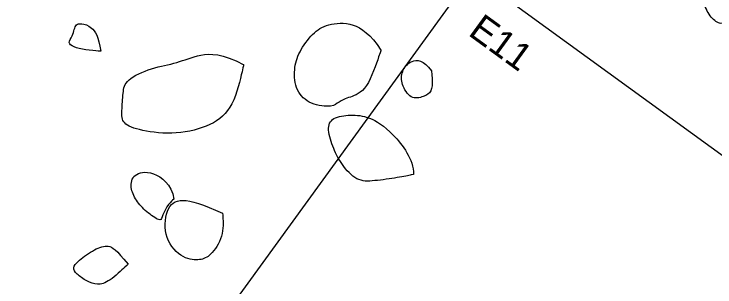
# Model space of a CAD drawing. Extents: x -823 to 4, y -30 to 727.
# Drawn here: x -531.584 to -530.313, y 139.741 to 140.235 of the extents above; entities that cross this region are included whole.
import ezdxf

# ---------------------------------------------------------------- set-up
doc = ezdxf.new("R2010")
doc.units = 0
for name, color, linetype in [('Brick', 7, 'Continuous'), ('Later village', 7, 'Continuous'), ('Limestone Cobbles', 7, 'Continuous'), ('Quadrat IDs', 7, 'Continuous'), ('Quadrat Outlines', 7, 'Continuous'), ('River', 7, 'Continuous'), ('Road', 7, 'Continuous')]:
    doc.layers.add(name, color=color, linetype=linetype)

msp = doc.modelspace()

# ---------------------------------------------------------------- linework, layer by layer
at = {"layer": 'Brick'}
msp.add_open_spline([(-531.3769, 139.782), (-531.3984, 139.8084), (-531.4123, 139.8186), (-531.4366, 139.8102), (-531.4687, 139.7878), (-531.4779, 139.7752), (-531.4714, 139.765), (-531.4513, 139.7504), (-531.4328, 139.7439), (-531.4119, 139.7493), (-531.3769, 139.782), (-531.3769, 139.782), (-531.3769, 139.782)], degree=3, dxfattribs=at)
at = {"layer": 'Later village'}
msp.add_circle((-545.1062, 136.6973), 41.2492, dxfattribs=at)
at = {"layer": 'Limestone Cobbles'}
for points in [[(-530.2794, 140.2405), (-530.2862, 140.2691), (-530.2962, 140.2817), (-530.3179, 140.2871), (-530.3332, 140.282), (-530.3349, 140.2528), (-530.3209, 140.2274), (-530.3026, 140.2141), (-530.2862, 140.2238), (-530.2794, 140.2405), (-530.2794, 140.2405), (-530.2794, 140.2405)], [(-531.4262, 140.1675), (-531.4303, 140.1943), (-531.4428, 140.2138), (-531.4625, 140.2179), (-531.4715, 140.2168), (-531.4743, 140.2075), (-531.4772, 140.1954), (-531.4866, 140.1824), (-531.4766, 140.1751), (-531.4547, 140.17), (-531.4262, 140.1675), (-531.4262, 140.1675), (-531.4262, 140.1675)], [(-530.9186, 140.1698), (-530.9378, 140.1984), (-530.9692, 140.2213), (-531.0167, 140.2173), (-531.0426, 140.2011), (-531.0681, 140.166), (-531.077, 140.1356), (-531.0736, 140.0951), (-531.0471, 140.0703), (-531.0041, 140.0659), (-530.9969, 140.0759), (-530.976, 140.0845), (-530.9439, 140.0945), (-530.9186, 140.1698), (-530.9186, 140.1698), (-530.9186, 140.1698)], [(-531.1674, 140.1431), (-531.2065, 140.1644), (-531.2496, 140.1629), (-531.2874, 140.1455), (-531.3338, 140.1386), (-531.3829, 140.1154), (-531.3859, 140.0938), (-531.3883, 140.0578), (-531.3886, 140.0362), (-531.3557, 140.0236), (-531.2895, 140.0154), (-531.2241, 140.0323), (-531.1855, 140.0651), (-531.1674, 140.1431), (-531.1674, 140.1431), (-531.1674, 140.1431)], [(-530.8273, 140.1323), (-530.8417, 140.1523), (-530.8657, 140.1531), (-530.8819, 140.131), (-530.8825, 140.1086), (-530.8649, 140.0792), (-530.8401, 140.0854), (-530.8264, 140.0932), (-530.825, 140.116), (-530.8273, 140.1323), (-530.8273, 140.1323), (-530.8273, 140.1323)], [(-530.8595, 139.9446), (-530.8594, 139.9719), (-530.8998, 140.025), (-530.9408, 140.0498), (-530.9732, 140.0535), (-531.0081, 140.048), (-531.0172, 140.0278), (-531.0044, 139.9897), (-530.9911, 139.9633), (-530.9623, 139.9313), (-530.9326, 139.9324), (-530.8858, 139.939), (-530.8595, 139.9446), (-530.8595, 139.9446), (-530.8595, 139.9446)], [(-531.294, 139.9001), (-531.2978, 139.9269), (-531.3345, 139.9535), (-531.3689, 139.9456), (-531.3736, 139.921), (-531.3633, 139.8974), (-531.3442, 139.8765), (-531.3177, 139.859), (-531.3169, 139.8648), (-531.3071, 139.8874), (-531.294, 139.9001), (-531.294, 139.9001), (-531.294, 139.9001)], [(-531.2056, 139.8745), (-531.2417, 139.8903), (-531.2833, 139.9044), (-531.3093, 139.8841), (-531.3129, 139.8271), (-531.2757, 139.7896), (-531.2452, 139.7892), (-531.2284, 139.7959), (-531.2028, 139.8312), (-531.2056, 139.8745), (-531.2056, 139.8745), (-531.2056, 139.8745)]]:
    msp.add_open_spline(points, degree=3, dxfattribs=at)
at = {"layer": 'Quadrat Outlines'}
for p, q in [((-525.5516, 147.4675), (-534.7992, 134.7391)), ((-529.9579, 139.7298), (-534.731, 143.1977))]:
    msp.add_line(p, q, dxfattribs=at)
at = {"layer": 'River'}
msp.add_open_spline([(-542.0663, -26.3327), (-524.2341, -14.7774), (-512.2509, 3.1974), (-512.2509, 3.1974), (-512.2509, 19.8884), (-508.3991, 31.729), (-496.1305, 46.1374), (-491.7081, 50.2745), (-486.1445, 50.2745), (-472.3067, 47.8493), (-461.6073, 47.8493), (-450.0521, 54.4116), (-441.778, 51.7849), (-435.9289, 41.1444), (-432.5901, 33.1312), (-420.6646, 25.0241), (-410.6785, 21.8856), (-400.4072, 21.8856), (-381.0057, 20.1737), (-360.3203, 26.736), (-353.0279, 31.4456), (-346.5828, 37.2612), (-342.3454, 49.4186), (-339.1435, 57.4875), (-326.2251, 73.2424), (-320.297, 79.5841), (-315.9537, 81.9445), (-305.9677, 98.2075), (-298.4068, 114.4705), (-292.5579, 127.595), (-287.1369, 139.1503), (-274.155, 160.977)], degree=2, dxfattribs=at)
at = {"layer": 'Road'}
for points in [[(-574.7508, 101.4934), (-563.6682, 106.1689), (-556.4637, 110.4468), (-551.6427, 113.9484), (-546.0604, 119.0232), (-542.2544, 122.7278), (-540.9857, 124.6562), (-537.7378, 128.6653), (-533.069, 133.2326), (-530.7854, 135.4655), (-527.5375, 137.9521), (-522.1582, 141.606), (-519.3671, 143.0777), (-517.1342, 145.1076), (-515.0028, 147.5435), (-513.2774, 149.6241), (-512.0594, 151.5526), (-512.0594, 154.1407), (-513.0236, 156.9318), (-516.0685, 158.911), (-519.2149, 159.9767), (-524.3911, 159.9767), (-526.6748, 159.9767), (-532.7645, 159.9767), (-539.9707, 159.9767), (-544.6903, 159.9767), (-550.374, 159.9767), (-553.6823, 159.9767), (-556.9712, 160.6364), (-560.3713, 160.0274), (-563.1117, 160.5349), (-566.42, 160.5349), (-568.7955, 161.0931), (-575.1389, 161.0931)], [(-574.9091, 98.3403), (-570.4052, 100.2471), (-566.2958, 101.8579), (-562.022, 104.2578), (-557.8797, 106.7563), (-555.0525, 109.1562), (-552.0279, 111.6876), (-548.5432, 114.219), (-546.3734, 115.797), (-544.7625, 117.1449), (-543.5133, 118.5257), (-542.79, 119.6434), (-540.3244, 121.4844), (-539.108, 123.0953), (-537.8259, 124.9363), (-537.267, 125.9554), (-534.7685, 128.0923), (-531.9083, 131.0511), (-530.5933, 132.4647), (-528.8838, 134.2071), (-525.6292, 137.0673), (-523.821, 138.4151), (-522.3745, 139.3356), (-519.0213, 141.3082), (-517.3446, 142.2615), (-516.0296, 143.3135), (-514.9776, 144.4313), (-513.6297, 145.8121), (-512.3805, 147.7517), (-511.2956, 149.8228), (-510.6052, 152.3871), (-509.356, 155.6746), (-507.9094, 158.5348), (-507.4492, 159.3566), (-506.7259, 160.0799), (-506.1013, 160.0799), (-503.8001, 160.0799), (-498.6386, 160.0799), (-495.3303, 160.0799), (-492.1951, 159.6196), (-489.6966, 159.1594), (-484.8639, 159.1594), (-482.4641, 158.8306), (-479.1108, 158.3375), (-475.626, 157.7786), (-471.2536, 157.7786), (-467.7688, 157.417), (-463.6266, 156.365), (-458.9254, 154.9842), (-454.3887, 153.8007), (-452.5805, 153.4391)]]:
    msp.add_open_spline(points, degree=2, dxfattribs=at)

# ---------------------------------------------------------------- texts
at = {"layer": 'Quadrat IDs'}
msp.add_text('E11', height=0.04917, rotation=324, dxfattribs=at).set_placement((-530.7625, 140.198))

doc.saveas('drawing.dxf')
